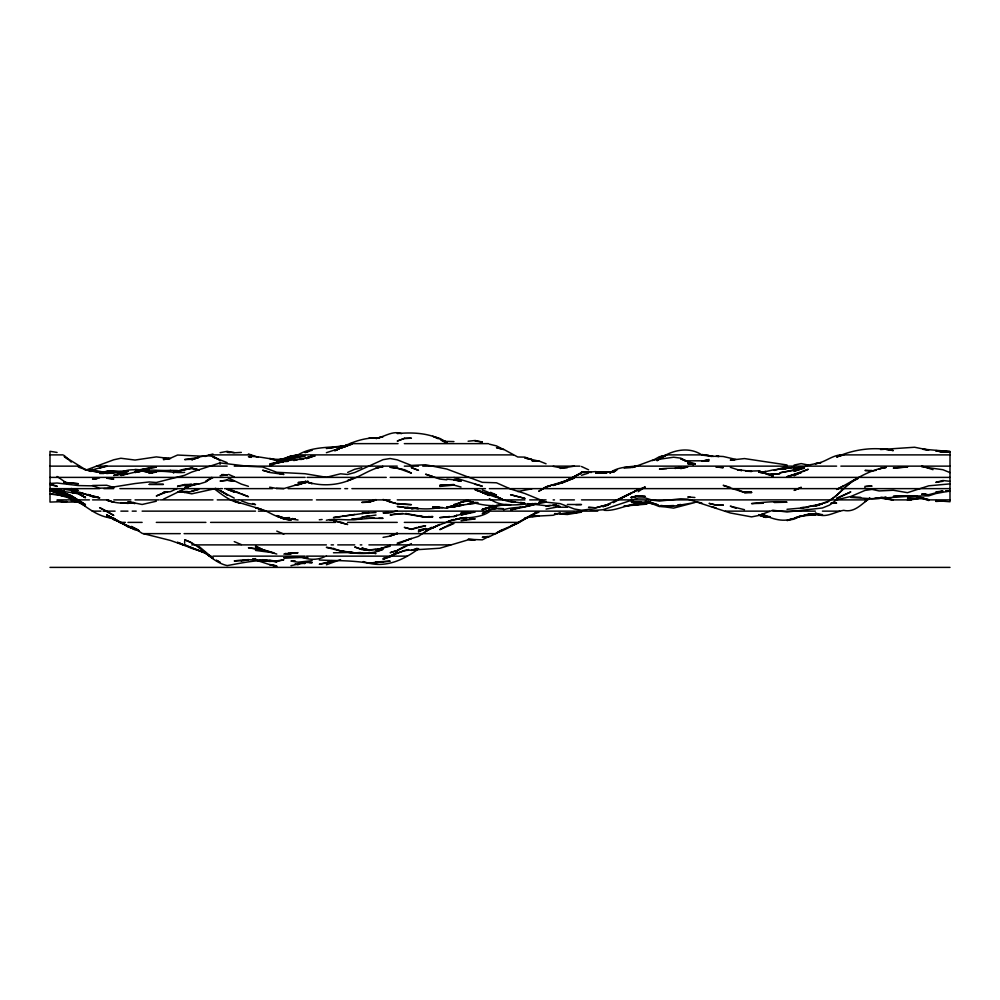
<?xml version="1.0" encoding="UTF-8"?>
<svg xmlns="http://www.w3.org/2000/svg" width="1000" height="1000" viewBox="0 0 1000 1000"><rect width="100%" height="100%" fill="white"/><g stroke="black" fill="none" stroke-linecap="round" stroke-linejoin="round"><path stroke-width="1.5" d="M425.588 531.712L431.5 527.375L418.5 536.35L397.25 543.1M869.688 498.212C861.825 503.812 854.538 512.987 843.7 510.325C834.2 511.85 824.85 519.288 815.35 513.112L822.438 514.963L808.263 513.85L815.35 514.25M638.188 491.7L645.275 486.912C630.662 492.537 617.075 500.138 602.75 506.712L608.425 505.062M633.462 492.388L638.188 489.237L632.288 492.8M492.912 505.4L489.375 507.688L482.287 509.812L496.463 505.562L503.537 505C491.662 506.863 479.425 504.812 468.113 501.025L461.025 502.1L466.688 500.662M518.9 522.125L531.888 514.688M553.15 484.675L546.062 486.887L538.975 491.125L546.062 486.887L567.325 480.3L581.5 472.5L595.675 471.625L601.337 472.413M411.413 543.6L397.25 550.688L390.163 552.7L395.825 550.737M418.5 548.875C404.15 559.475 387.188 567.513 368.9 563.225C352.475 560.3 335.913 560.775 319.288 560.013M536.613 512.3L517.712 523.3L499.288 531.062M857.875 478.137C846.55 483.025 840.175 494.45 829.525 500.363C839.987 494.45 846.513 483.338 857.875 478.75M335.825 450.487C349 443.225 363.5 436.987 378.825 438.062L368.9 438.188M295.675 456.662L298.038 455.337M613.387 502.688L616.925 500.725M425.588 531.388L439.762 524.475L432.675 528.138L418.5 530.262L425.588 528.45M652.362 460.613L659.45 456.725L666.538 455.213M445.675 526.487L439.762 529.65L453.938 523.538M489.375 509.812L482.287 513.587L489.375 509.963M353.537 478.25C339.15 485.825 320.363 486.75 305.113 481.325L312.2 483.663L305.113 481.6L307.95 481.7M397.25 550.25L404.325 546.512M533.075 514.062L536.613 512.2M843.7 485.775L836.612 489.462C852.775 481.512 868.012 469.862 886.225 467.337L879.137 468.837L886.225 467.337M165.75 491.763L156.3 495.975L167.638 491.625M836.612 498.688L850.788 491.912L836.612 498.162M212.987 477.65L205.9 481.15L211.812 477.438L205.9 481.925L198.825 484.113L191.737 484.775L198.825 483.725L191.737 485.55L194.562 484.325M489.375 511.763C479.237 518.612 466.725 517.087 455.35 519.312L461.025 518.175L453.938 520.15M190.55 485.487L184.65 488.4L191.737 485.363M794.1 475.763L800 472.863M177.562 488.338L170.475 491.662L163.388 492.475L166.225 491.675M196.462 483.6L184.65 487.612M276.775 462.163L283.863 461.337L290.95 458.275L276.775 463.125L283.863 461.625L290.95 458.275L276.775 462.238L282.438 461.7M489.375 536.225L482.287 539.85L468.113 539.275L475.2 539.837L468.113 539.862L439.762 548.237L404.325 550.525L390.163 556.125M163.388 499.2L184.65 488.85M388.738 556.775L383.075 559.375L397.25 552.987L408.587 549.525M418.5 531.812L425.588 528.587L418.5 531.487M341.962 447.625L351.887 444.012M347.638 472.425L354.725 469.275L361.812 467.688M632.525 467.55L652.362 460.225L673.625 457.225L680.713 458.137L687.8 461.675L694.887 463.65M801.175 487.25L794.1 490.4L801.175 487.55M307.95 481.463L283.863 488.575L276.775 488.638M269.688 466.1L276.775 463.013L283.863 461.625M574.412 477.85L561.65 483.225M446.85 525.85L452.525 523.462M530.475 504.487L524.8 506.887L510.625 509.925L520.55 507.225M290.95 455.887L283.863 458.862L276.775 460.138L269.688 458.45C279.5 463.338 288.263 454.875 298.038 455.2L283.863 461.025L276.775 462.6M510.625 525.85L517.712 522.863M802.6 471.688L808.263 469.288L787.013 476.8L801.175 472.6L787.013 476.7M173.312 472.612L176.137 471.85L173.312 472.638C181.337 469.625 190.5 466.6 198.825 470.163M353.312 478.212L347.638 480.562C359.975 477.475 370.125 468.512 383.075 466.512L375.988 468.038L383.075 466.613M334.888 450.562L339.137 448.825M560.237 483.462L581.5 473.1L567.325 480.238L553.15 485.525M298.038 454.825C313.038 446.075 329.85 448.013 346.225 445.625L340.55 446.5L347.638 445.175M432.675 527.45L453.938 519.525L448.263 521.15M762.913 472.212L772.837 469.975L794.1 467.388L779.925 469.1M574.412 478.088L560.237 483.325L553.15 484.925L558.825 484.025M307.95 481.213L298.038 485.062L295.2 485.238M326.375 555.8C318.837 560.125 310.287 560.175 302.288 557.375M122.287 473.3L127.95 471.087L106.688 472.95L101.025 471.887M397.25 533.075L390.163 535.837L397.25 533.663L391.575 535.2M397.25 533.375L390.163 536.112L383.075 537.35M404.325 541.175L411.413 538.438L397.25 544.225M326.375 564.812L340.55 559.587M538.975 512.188C524.138 517.663 511.587 527.888 496.463 532.863L503.537 529.688L489.375 536.7L482.287 537.275L487.95 536.438M417.088 548.275L411.413 550.425L418.5 548.575M560.237 512.625L553.15 515.275L531.888 516.375L538.975 516.013L524.8 517.837M85.438 470.275L113.775 459.775L120.862 458.25L135.037 460.05L156.3 456.9L170.475 458.612M526.225 505.988L530.475 504.412M368.9 502.175L375.988 499.575L368.9 502.163L361.812 502.4L368.9 502.175L375.988 500.012L368.9 501.388L375.988 500.062M823.863 503.3L828.112 501.763M306.537 458.688L312.2 456.65L306.537 458.325M340.55 448.237L347.638 445.712L326.375 452.7M466.688 500.325L461.025 502.337L468.113 500.312M762.913 472.425L765.75 471.438L760.075 472.325M804.013 507.612L801.175 507.725L815.35 505.675L829.525 500.9M815.35 506.287L822.438 503.812M950 483.875L928.737 485.825L907.475 492.675L893.312 490.25L879.137 490.938L872.05 489.4L864.963 490.438L850.788 496.488L836.612 499.762L829.525 505.112L822.438 507.975L787.013 511.987L772.837 510.238L758.662 515.5L751.575 516.888L730.312 512.975L687.8 499.15L680.713 498.8L659.45 501.062L652.362 500.188L645.275 497.95L638.188 498.025L602.75 509.787L595.675 510.262L588.587 509.375L581.5 510.238L574.412 509.012L560.237 503.65L546.062 502.163L524.8 493.488L510.625 489.038L496.463 482.788L482.287 482.337L446.85 469.05L425.588 464.762L411.413 465.425L397.25 459.837L390.163 458.512L383.075 459.663L354.725 472.537L347.638 474.462L340.55 473.8L326.375 477.287L305.113 473.738L276.775 472.275L262.6 466.987L248.425 466.337L220.075 462.9L191.737 472.075L184.65 475.288L156.3 482.5L149.213 481.962L135.037 483.537L106.688 488.075L99.612 488.125L92.525 485.863L78.35 485.575L57.088 483.013L50 483.45M482.287 509.738L489.375 507.3L496.463 507.238L489.375 507.3L482.287 509.263L496.463 505.562L509.212 504.575M383.075 547.812L390.163 545.388M774.25 470.438L787.013 466.4M381.65 548.288L375.988 550.188L381.65 548.55M649.525 502.675L645.275 504.087L649.525 502.512L645.275 503.137L652.362 502.625M305.113 452.65L309.375 451.238M312.2 455.988L305.113 458.35L312.2 456.225C298.387 460.838 283.525 459.637 269.688 464.087M784.175 469.275L787.013 468.338M347.638 445.637L351.887 444.237M212.987 454.012L205.9 455.812M377.4 551.112L383.075 549.288C365.462 557.337 344.425 552.125 326.375 547.337L332.05 548.1M106.688 500.175C114.25 502.837 122.975 504.087 130.787 502.3M468.113 511.675L461.025 513.975L468.113 511.925L461.025 512.7L468.113 511.975L453.938 516.5L439.762 517.625L449.688 516.512M184.65 487.45L190.312 485.65M581.5 475.3L588.587 473.05M418.5 526.962L425.588 525.775L411.413 529.388L404.325 527.375L411.413 529.2L417.088 527.413M135.037 471.538L142.125 471.05L135.037 472.337L142.125 470.95L152.05 472.512L142.125 470.538L120.862 475.475L127.95 473.375L113.775 475.438L127.95 471.087M822.438 514.562L808.263 514.663L794.1 518.138L801.175 515.712L794.1 519.125L787.013 520.525L792.675 518.612C782.913 522.438 770.975 518.8 762.2 513.812L765.75 516.038L770 516.675L765.75 517.238L758.662 514.862M390.163 546.25L375.988 549.65L381.65 548.45M375.988 438.375L383.075 436.662L375.988 438.5C384.438 436.9 392.713 430.238 401.5 433.65M85.438 470.188L92.525 469.862L106.688 465.925M453.938 504.513L461.025 502.438L446.85 508.225L432.675 506.9L439.762 507.537M397.25 510.775L390.163 512.825L383.075 512.8L388.738 512.513M815.35 505.675L822.438 503.65L808.263 506.625M298.038 454.637L290.95 456.625L298.038 455.2M333.462 560.913L326.375 562.888L332.05 560.6L326.375 563.062L319.288 564.288L326.375 562.45M641.025 501.65L638.188 502.45L631.1 501.7C640.675 503.175 650.837 500 659.45 506.213M918.825 498.6L907.475 500.262M156.3 501.238L142.125 504.475L127.95 501.65L135.037 503.512L127.95 502.45M503.537 509.775C513.8 506.325 524.812 508.562 534.725 504.15M796.925 469.525L804.013 468.288M269.688 464.487L275.35 462.975M305.113 452.163L312.2 450.288M794.1 470.288L779.925 472.788L801.175 468.387M191.737 491.037L198.825 489.25L191.737 491.5L184.65 492.3L177.562 491.8M701.963 461.35L709.05 459.562L701.963 461.213L709.05 460.838L684.963 460.812M92.525 469.862L106.688 472.775L127.95 470.913C111.45 474.85 94.25 473.075 78.35 467.075M638.188 503.425L631.1 505.163L645.275 503.775L639.612 503.488M99.612 468.038L106.688 466.3M212.987 489.162L191.737 493.837L180.387 491.5M461.025 505.262L463.862 504.588M680.713 468.638L687.8 466.95C678.475 469.075 668.938 467.413 659.45 469.087L666.538 468.713M574.412 466.138L560.237 468.413M665.113 455.8L659.45 457.1L666.538 454.988L657.087 460.7C668.95 451.025 686.963 445.763 700.788 454.275M103.863 472.55L106.688 471.9M526.225 506.188L534.725 504.575M135.037 472.55L142.125 470.95L149.213 472.663M548.9 505.613L546.062 506.25L550.312 505.475M290.95 565.7L305.113 562.463L312.2 562.663L309.375 562.525M113.775 475.438L120.862 473.85M555.988 505.275L546.062 505.725L527.638 503.6M801.175 469.087L794.1 470.675L801.175 468.888L794.1 471.388L808.263 465.1L821.025 462.625L815.35 463.675C825.462 462.65 833.25 453.875 843.7 454.975L836.612 456.138L843.7 454.837L836.612 457.038C854.062 449.15 874.55 446.525 893.312 450.588L886.225 449.363M473.775 511.613L461.025 514.975L475.2 512M293.775 460.55L298.038 459.625M241.337 561.138L248.425 559.6L242.75 560.363M465.275 517.587L461.025 518.513L466.688 517.45M574.412 513.038L581.5 511.5M101.025 472.55L106.688 471.325L113.775 471.5L106.688 471.488L113.775 470.788L120.862 471.425M368.9 515.725L361.812 517.212L375.988 515.037M142.125 470.1L136.463 470.438L149.213 469.2L146.375 469.562M794.1 465.075L801.175 463.6L808.263 465.025M136.463 470.45L142.125 469.288M546.062 509.1L560.237 506.475M439.762 507.375C429.1 509.975 417.95 508.713 407.163 507.438M531.888 488.825L517.712 491.538M303.7 562.587L298.038 563.675L305.113 563.362L300.863 562.788L305.113 563.387L300.863 562.762M546.062 486.887L550.312 486.075M220.075 452.688L227.162 451.35L234.25 452.788L241.337 452.4M605.588 472.612L615.513 471.213M462.438 520.288L466.688 519.487M609.837 472.512L614.1 471.725L602.75 472.725L607.013 472.6L595.675 472.163L601.337 472.512M300.863 459.525L303.7 459.012M645.275 503.25L631.1 504.7L649.525 502.488L645.275 504.263L624.012 506.025L638.188 504.45C626.5 504.062 615.825 511.425 604.175 510.288M534.725 503.5L538.975 503.85C522.25 502.675 504.387 509.625 489.375 498.663M125.113 472.062L120.862 472.825C129.787 467.512 139.65 470.725 149.213 470.725L135.037 469.375M133.625 502.413L127.95 503.425L120.862 502.7L127.95 503.2M638.188 465.65C628.425 467.238 618.237 466.5 609.837 472.925L616.925 469.975L609.837 472.587L614.1 471.838M446.85 507.1L453.938 505.825L451.1 505.988M346.225 446.225L340.55 447.225L343.387 447.137M283.863 458.862C272.175 461 260.487 455.475 248.425 456.662L251.262 457.4M496.463 508.45L489.375 509.7L496.463 508.55L503.537 508.713L497.875 508.512M872.05 471L876.3 470.262M99.612 477.85L92.525 479L96.775 478.988M555.988 505.012L553.15 505.475L558.825 505.562M137.875 470.6L142.125 469.913L136.463 470.588M880.55 449.538L914.562 447.25L928.737 450.075L923.075 449.35M333.462 447.537L326.375 448.45L340.55 446.388M276.775 560.862L283.863 559.738L276.775 561.587L265.438 560.525M595.675 473.15L609.837 471.825L595.675 472.688M283.863 554.125L298.038 552.712L288.113 553.112M942.913 481.287L935.825 482.375L942.913 480.513L950 481.3M341.962 516.325L354.725 514.438M787.013 509.3L808.263 507.438M461.025 520.763L475.2 518.888L469.525 519.163M677.875 504.913L680.713 504.487M340.55 516.538L333.462 517.575L368.9 512.638L361.812 513.4L375.988 512.537M581.5 512.137L567.325 514.5L554.562 513.562M917.4 498.413L907.475 498.162L925.9 498.925M169.05 458.787L163.388 459.575L170.475 458.175L177.562 455.037L205.9 456.388M907.475 466.863L893.312 468.062L907.475 467.05M374.562 552.575L368.9 553.362L354.725 552.8L361.812 552.863C352.25 552.925 342.2 552.575 333.462 548.288M935.825 491.962L942.913 490.988L928.737 494.7L921.65 494.125L925.9 494M351.887 519.087L361.812 518.162C350.075 521.938 338.237 517.812 326.375 520.225M255.512 558.638L252.675 559.025L255.512 558.675M312.2 560.7L298.038 562.175L290.95 561.062L295.2 560.9M241.337 560.688L234.25 560.925C248 558.875 261.688 560.013 275.35 560.925C258.888 559.025 243.15 562.8 227.162 565.588C210.275 561.725 201.062 544.913 184.65 539.837L191.737 542.85M770 516.862L765.75 517.425L758.662 515.163M220.075 475.788L227.162 474.875M299.45 459.45L303.7 458.925M804.013 514.938L808.263 514.412M461.025 487.038L453.938 485.112L439.762 486.463M67.013 501.525L50 502.075L50 451.312L57.088 452.438M312.2 456.463L315.038 456.163M187.475 491.488L181.812 491.525M468.113 441.225L475.2 440.5L482.287 442.2M106.688 473.525L113.775 472.812L106.688 473.288L85.438 469.862M770 474.425L779.925 473.638L767.163 474.475M305.113 481.875L298.038 482.55L307.95 482.062L305.113 482.075M319.288 519.775L322.125 519.513M402.912 513.45L390.163 515.025C404.675 510.675 418.2 518.362 432.675 516.938L428.425 516.538M351.887 519.275C359.575 520.013 366.912 517.975 374.562 518.225M397.25 433.575C411.075 432.3 425.438 432.775 438.35 438.35M446.85 507.537L478.038 502.638L475.2 502.438M366.062 518.263L383.075 518.325L378.825 518.288M360.387 552.475L354.725 552.95L340.55 551.05L351.887 552.25M295.2 485.025L307.95 482.15M468.113 503.862L475.2 503.275L472.362 503.387M442.6 441.312L453.938 441.587M442.6 507.512L432.675 507.812L438.35 507.463M307.95 557.638L298.038 557.5M275.35 561.062L269.688 561.475L262.6 560.425L276.775 561.725L269.688 560.413M170.475 470.35C160.987 470.962 151.662 469.4 142.125 470.625M866.375 486.488L872.05 486.087L864.963 486.35L864.963 487.788M801.175 515.962L815.35 514.8L809.688 514.487M850.788 497.4L872.05 498.787L914.562 495.962L900.387 495.825L893.312 496.362L928.737 495.85L935.825 493.55L950 490.962L945.75 490.887M285.275 461.538L288.113 461.35M734.562 459.862L730.312 460.112L744.488 458.575L787.013 464.963M106.688 472.425L113.775 472L101.025 471.737M375.988 561.95L390.163 561.163L368.9 563.275L363.225 561.575M935.825 501.45L941.5 501.125M830.95 503.4L836.612 503.088L830.95 503.25M353.312 552.475L333.462 552.775M864.963 498.825L879.137 498.488L886.225 497.275L874.887 498.263M673.625 505.55L666.538 505.85L673.625 506.225L694.887 502.525L673.625 508.113L660.863 506.35M774.25 502.512L787.013 502.2C775.05 500.988 763.363 502.262 751.575 503.6L762.913 503.275M453.938 484.513L439.762 485.312L453.938 485.112M354.725 518.775L361.812 518.612M575.825 504.663L581.5 504.562L567.325 504.475M770 517.175L765.75 517.238L758.662 514.6M945.75 491.362L950 491.325M120.862 471.6L125.113 471.575M567.325 467.7L560.237 467.725L553.15 466.35M349.913 443.638L398.05 443.638M404.325 443.638L488.387 443.638M50 454.888L63.137 454.888M209.15 454.888L251.363 454.888M296.725 454.888L513.25 454.888M665.863 454.888L705.125 454.888M841.562 454.888L950 454.888M50 466.138L79.463 466.138M96.388 466.138L227.162 466.138M234.25 466.138L397.25 466.138M404.325 466.138L418.5 466.138M422.75 466.138L579.95 466.138M634.862 466.138L836.612 466.138M840.863 466.138L950 466.138M184.65 472.362C172.712 473.65 160.787 468.713 149.213 473.338L156.3 472.05L149.213 472.75L152.05 472.875M50 477.388L227.162 477.388L241.337 484.1L248.425 486.325M227.712 477.388L305.113 477.388M307.113 477.388L386.262 477.388M390.163 477.388L950 477.388M50 488.638L99.612 488.638M103.863 488.638L113.775 488.638M119.887 488.638L218.9 488.638M220.075 488.638L222.413 488.638M224.475 488.638L272.525 488.638M288.113 488.638L340.55 488.638M344.8 488.638L347.638 488.638M351.887 488.638L485.487 488.638M489.375 488.638L510.062 488.638M510.625 488.638L642.55 488.638M643.25 488.638L950 488.638M57.088 499.888L75.825 499.888M76.95 499.888L89.462 499.888M92.525 499.888L108.825 499.888M113.775 499.888L130.863 499.888M135.037 499.888L159.05 499.888M160.35 499.888L212.987 499.888M217.25 499.888L238.575 499.888M239.2 499.888L312.2 499.888M316.462 499.888L390.163 499.888M397.25 499.888L524.95 499.888M529.712 499.888L546.062 499.888M553.15 499.888L554.475 499.888M560.237 499.888L574.412 499.888M581.5 499.888L836.3 499.888M836.612 499.888L867.237 499.888M892.85 499.888L911.363 499.888M927.325 499.888L950 499.888M92.225 511.138L100.95 511.138M103.15 511.138L115.087 511.138M120.862 511.138L127.95 511.138M132.2 511.138L136.213 511.138M142.125 511.138L255.512 511.138M258.438 511.138L597.737 511.138M725.413 511.138L769.35 511.138M772.837 511.138L815.35 511.138M822.438 511.138L839.65 511.138M119.975 522.388L125.4 522.388M127.95 522.388L142.125 522.388M156.3 522.388L205.9 522.388M210.588 522.388L335.562 522.388M340.55 522.388L342.088 522.388M347.562 522.388L397.25 522.388M404.325 522.388L446.475 522.388M446.85 522.388L456.55 522.388M457.15 522.388L519.025 522.388M143.463 533.638L180.287 533.638M184.1 533.638L496.037 533.638M183.175 544.888L185.837 544.888M191.737 544.888L326.375 544.888M331.112 544.888L333.462 544.888M337.713 544.888L354.725 544.888M360.25 544.888L361.812 544.888M368.9 544.888L450.838 544.888M209.525 556.138L211.038 556.138M212.987 556.138L305.113 556.138M306.537 556.138L324.15 556.138M326.375 556.138L406.938 556.138M50 567.388L950 567.388M514.888 501.9C502.762 502.638 493.5 493.175 482.287 490.062M567.325 507.238L560.237 507.225L553.15 504.825L555.988 505.125M99.612 473.475L103.863 473.5M872.05 470.513L864.963 470.45L872.05 471.037M923.075 449.2L950 451.512L950 501.75L935.825 500.637M417.088 507.775L404.325 507.713L418.5 508.575L397.25 506.5L402.912 506.987M170.475 470.4L177.562 470.525M92.525 485.475L106.688 485.262L113.775 487.488M694.887 463.837L687.8 463.663L694.887 464.038L687.8 463.425L693.462 464.625L687.8 462.45L693.462 464.438M234.25 452.488L227.162 452.3L230 452.5M598.5 473.013L595.675 472.938L605.588 472.463M588.587 472.163L581.5 471.912L584.325 472.537M300.863 482.7L305.113 482.887M57.088 494.363L50 494.012L64.175 495.9L57.088 494.425L71.263 498.6L64.175 494.462M850.788 496.763L860.713 497.337M276.775 488.188L283.863 488.575M194.562 459.212L184.65 459.575L198.825 457.45L191.737 459.8C200.888 455.85 212.062 452.837 220.075 460.875M397.25 503.537L411.413 504.663L397.25 504L383.075 499.438M890.475 499.312L886.225 499.05L881.963 497.35M534.725 503.812L531.888 503.65L534.725 503.862M524.8 503.462L510.625 501.438L514.888 501.712M221.5 474.588L227.162 474.95L222.913 474.562M255.512 550.413L273.938 552.85L262.6 549.587L255.512 546.438M694.887 497.488L687.8 496.987L690.625 497.438M456.775 505.5L461.025 505.812M504.963 504.487L510.625 504.963L506.375 504.55M81.175 502.775L71.263 500.825L78.35 502L64.175 502.088L57.088 500.925L64.175 501.688M390.163 467.225L402.912 469.225M475.2 441.188L482.287 441.812M446.85 479.137L459.613 480.325M716.137 467L723.225 467.663L716.137 466.9M50 490.462C74.538 490.175 88.125 516.475 112.362 518.05M405.75 513.462L425.588 517.175L432.675 516.55L425.588 516.987L418.5 515.925M804.013 468.4L794.1 469.087L801.175 467.775L804.013 468.2M390.163 467.325L397.25 468.075L411.413 473.137L404.325 469.575M446.85 479.825L439.762 479.05L425.588 474.212L432.675 476.425M106.688 478.25L113.775 479.012L106.688 478.038M285.275 553.45L290.95 554.087L288.113 553.538M718.975 456.512L716.137 456.188L723.225 456.5L735.987 459.45M883.388 497.962L880.55 497.463L890.475 499.175M264.012 550.525L266.85 550.85M363.225 549.575L368.9 550.275L361.812 549.55L354.725 546.987L361.812 549.4M718.975 456.475L709.05 456.112L711.888 456.5M660.863 505.45L666.538 506.175L659.45 506.575L645.275 501.112L658.037 504.787M945.75 451.525L935.825 450.7L942.913 452.25L950 452.113L942.913 452.238L935.825 450.637L950 451.538M98.188 497.337L92.525 496.587L79.763 492.45M261.175 549.388L248.425 547.788L262.6 549.95L255.512 547.737L276.775 554.038M442.6 441.062L445.438 441.463M453.938 479.812L461.025 480.825M64.175 489.35L71.263 490.387L99.612 497.962M588.587 472.062L591.413 472.488M879.137 497.887L893.312 500.112M99.612 497.788L92.525 496.688L88.263 494.775M701.963 454.487L713.312 456.475M298.038 520L283.863 518.038L276.775 515.588L283.863 517.863L289.525 517.625C279.738 520.025 271.225 513.025 262.6 509.575M368.9 552.388L375.988 553.562L371.737 552.513M290.95 520.075L283.863 518.9L276.775 515.988L283.863 518.95L290.95 520.163M886.225 498.688L893.312 499.875L886.225 498.475M520.55 502.388L524.8 503.113M468.113 501.25L473.775 502.275M239.925 503.088C230.212 501.375 221.938 494.55 214.175 488.713M58.5 494.625L68.425 496.675M921.65 466.725L942.913 469.725L950 472.6M269.688 487.175L276.775 488.475M178.975 491.388L184.65 492.438L180.387 491.337M453.938 479.963L461.025 481.3L453.938 479.487M279.613 473.625L283.863 474.438L269.688 472.463L262.6 470.25L269.688 472.075M106.688 516.962L112.362 518.05M730.312 467.3L737.4 469.613L751.575 471.45L745.9 471.175L758.662 470.863L765.75 473.525L758.662 472.113L765.75 473.212L772.837 476.075M744.488 509.7L730.312 506.175L735.987 508.25M395.825 503.25L390.163 502.125L384.487 499.663M98.188 497.238L86.85 494.575M741.65 470.575L737.4 469.712L741.65 470.525M329.212 519.587L332.05 520.163M71.263 490.087L75.512 490.975M333.462 520.462L347.638 524.487L333.462 520.612M468.113 501.025L473.775 502.225M62.75 494.15L50 490.763L64.175 495.225L85.438 505.913M262.6 559.637L269.688 561.188L266.85 560.562M139.288 530.825L135.037 529.888L106.688 515.688L112.362 517.788M690.625 463.3L694.887 464.25M646.688 502.45L652.362 503.812M489.375 444.162L496.463 445.887L503.537 449.538L496.463 447.663L503.537 449.275L517.712 456.987L524.8 457.125L531.888 459.6L524.8 457.975L538.975 461.15L531.888 460.712L538.975 460.988L546.062 463.787M914.562 496.05L928.737 499.738L914.562 495.662L928.737 500.562M261.175 509.137L255.512 507.713L262.6 510.238M696.3 501.662L701.963 503.1M261.175 509.225L234.25 501.1L239.925 502.9M198.825 469.812L191.737 467.975L177.562 471.463L191.737 468.25L198.825 470.325M475.2 484.325L482.287 486.188L453.938 477.488M50 484.575L57.088 486.45M496.463 497.425L475.2 489.95M64.175 490.85L57.088 488.95L64.175 491.637L76.925 493.263L71.263 492.25L78.35 493.925L85.438 497.4L78.35 493.5L85.438 497.762L79.525 493.75M259.762 560.575L262.6 561.337L259.762 560.525M71.263 488.65L78.35 490.588L71.263 488.512M500.712 498.237L496.463 497.05L503.537 500.025L489.375 492.95L496.463 495.087L490.55 492.3M234.25 490.925L227.162 488.875L248.425 496.7L241.337 493.738M730.312 487.413L723.225 485.325L728.9 487.413M921.65 466.037L932.987 469.675M432.675 436.25L439.762 438.4L446.85 442.438M648.112 501.325L650.95 502.188M767.163 473.963L772.837 475.7M258.35 457.35L248.425 453.963M51.413 484.4L57.088 486.138M276.775 566.75L269.688 564.55L276.775 565.938L269.688 564.637L256.925 560.45M79.763 492.4L85.438 494.188M730.312 487.938L744.488 492.525L751.575 492.088L744.488 492.425L737.4 489.562M711.888 506.6L716.137 508M91.1 471.463L85.438 469.6L64.175 456.438L67.713 459.275M767.163 473.988L772.837 475.9M205.9 553.05L177.562 542.4L191.737 548.375L205.9 552.888M483.7 492.5L487.95 494.05M137.875 529.888L135.037 528.837L137.875 530.062M765.75 473.587L758.662 470.975L765.75 473.512M411.413 467.713L418.5 470.363L411.413 467.5M241.337 500.85L248.425 503.5L255.512 504.625L252.675 503.475M227.162 489.312L234.25 492L227.162 489.3M295.2 563.75L298.038 564.85M88.263 494.65L92.525 496.3L88.263 494.462M116.613 520.125L106.688 515.075L120.862 522.675M235.675 491.488L239.925 493.175M218.663 459.4L212.987 457.05L227.162 462.65M234.25 541.613L241.337 544.6M276.775 531.1L283.863 534.1M177.562 542.4L184.65 545.462L170.475 540.45L142.125 533.337L135.037 528.625L120.862 522.913L111.412 517.425M228.588 474.4L234.25 476.863M434.1 436.887L438.35 438.787M234.25 498.088L215.35 488.275M581.5 466.512L588.587 469.8M138.588 530.163L131.5 526.4M439.762 438.938L446.85 442.388M255.512 545.988L262.6 549.475M66.537 483.325L64.175 482.15L66.537 483.5M120.862 523.1L113.775 518.312L127.95 526.788L135.037 529.25L127.95 526.562L123.225 523.475M188.188 546.263L205.9 553.525L212.987 558.2L205.9 553.362L212.987 558.488M440.95 440.062L445.675 442.587M216.537 560.413L220.075 562.337L216.537 560.275M67.713 483.787L57.088 476.475M212.987 558.2L198.825 546.312M64.175 455.438L71.263 462.113M220.075 462.9L220.075 464.338M184.65 541.138L184.65 543.375M869.688 498.188L864.963 501.6L869.688 498.2M397.25 552.163L390.163 556.962L383.075 558.587L390.163 556.325L397.25 552.163M340.55 447.287L334.65 450.662L347.638 444.8L340.55 447.287M631.1 493.35L616.925 500.4L631.1 493.35M92.525 469.45L89.688 470.75L92.525 469.45M456.775 515.325L453.938 516.55L456.775 515.363M404.325 438.35L397.25 441.05L404.325 438.512L411.413 438.2L404.325 438.35M609.837 504.1L595.675 507.812L588.587 507.388L595.675 507.812L609.837 504.1M461.025 504.938L453.938 507.038L446.85 507.188L453.938 506.938L461.025 504.938M298.038 456.675L290.95 458.725L305.113 456.075L298.038 456.675M638.188 495.9L631.1 497.8L638.188 496.1L645.275 496.413L638.188 495.9M436.925 507.413L434.1 508.113L436.925 507.4M149.213 467.788L142.125 469.538L156.3 467.163L149.213 467.788M680.713 467.062L675.037 468.425L680.713 467.062M184.65 484.55L177.562 486.188L191.737 484.375L184.65 484.55M288.113 459.95L283.863 460.913L288.113 459.95M638.188 465.863L631.1 467.425L624.012 467.675L631.1 467.425L638.188 465.863M638.188 495.788L631.1 497.337L638.188 495.788M417.088 507.962L411.413 508.75L417.088 508.05M574.412 512.587L560.237 513.8L574.412 512.587M227.162 480.238L220.075 481.075L227.162 480.25L234.25 481.188L227.162 480.238M375.988 549.35L368.9 550.112L361.812 548.038L368.9 549.913L375.988 549.35M546.062 502.2L538.975 502.912L546.062 502.212L538.975 502.075L546.062 502.262M801.175 467.413L794.1 468.038L804.013 467.725L801.175 467.413M762.913 502.925L758.662 503.3L762.913 502.912M375.988 562.45L368.9 563.075L383.075 561.938L375.988 562.45M298.038 557.413L283.863 557.75L298.038 557.413M163.388 484.4L149.213 484.375L163.388 484.4M169.05 458.587L163.388 458.587L169.05 458.612M723.225 505.112L716.137 505.087L709.05 503.387L716.137 505.075L723.225 505.112M751.575 492.525L744.488 492.425L751.575 492.525M57.088 490.462L50 490.15L57.088 490.462M78.35 483.713L64.175 482.4L78.35 483.713M709.05 455.562L701.963 455.175L709.05 455.637M295.2 519.012L292.362 518.6L295.2 519.012M64.175 491.438L57.088 489.875L64.175 492.075L57.088 489.9L64.175 491.438M524.8 498.387L510.625 494.725L524.8 498.387M113.775 502.137L106.688 500.05L113.775 502.137M487.95 493.75L483.7 492.425L487.95 493.75M482.287 491.962L475.2 489.637L482.287 491.975M120.862 522.325L113.775 519.65L106.688 514.862L113.775 519.388L120.862 522.325M687.8 461.65L680.713 458.837L687.8 461.675M71.263 495.7L64.175 492.875L71.263 495.725L85.438 504.637L71.263 495.7M489.375 495.4L482.287 492.537L489.375 495.525M71.263 498.325L57.088 491.312L71.263 498.325M106.688 511.188L99.612 507.638L113.775 515.425L106.688 511.188M227.162 494.862L220.075 490.412L227.162 494.913"/></g></svg>
